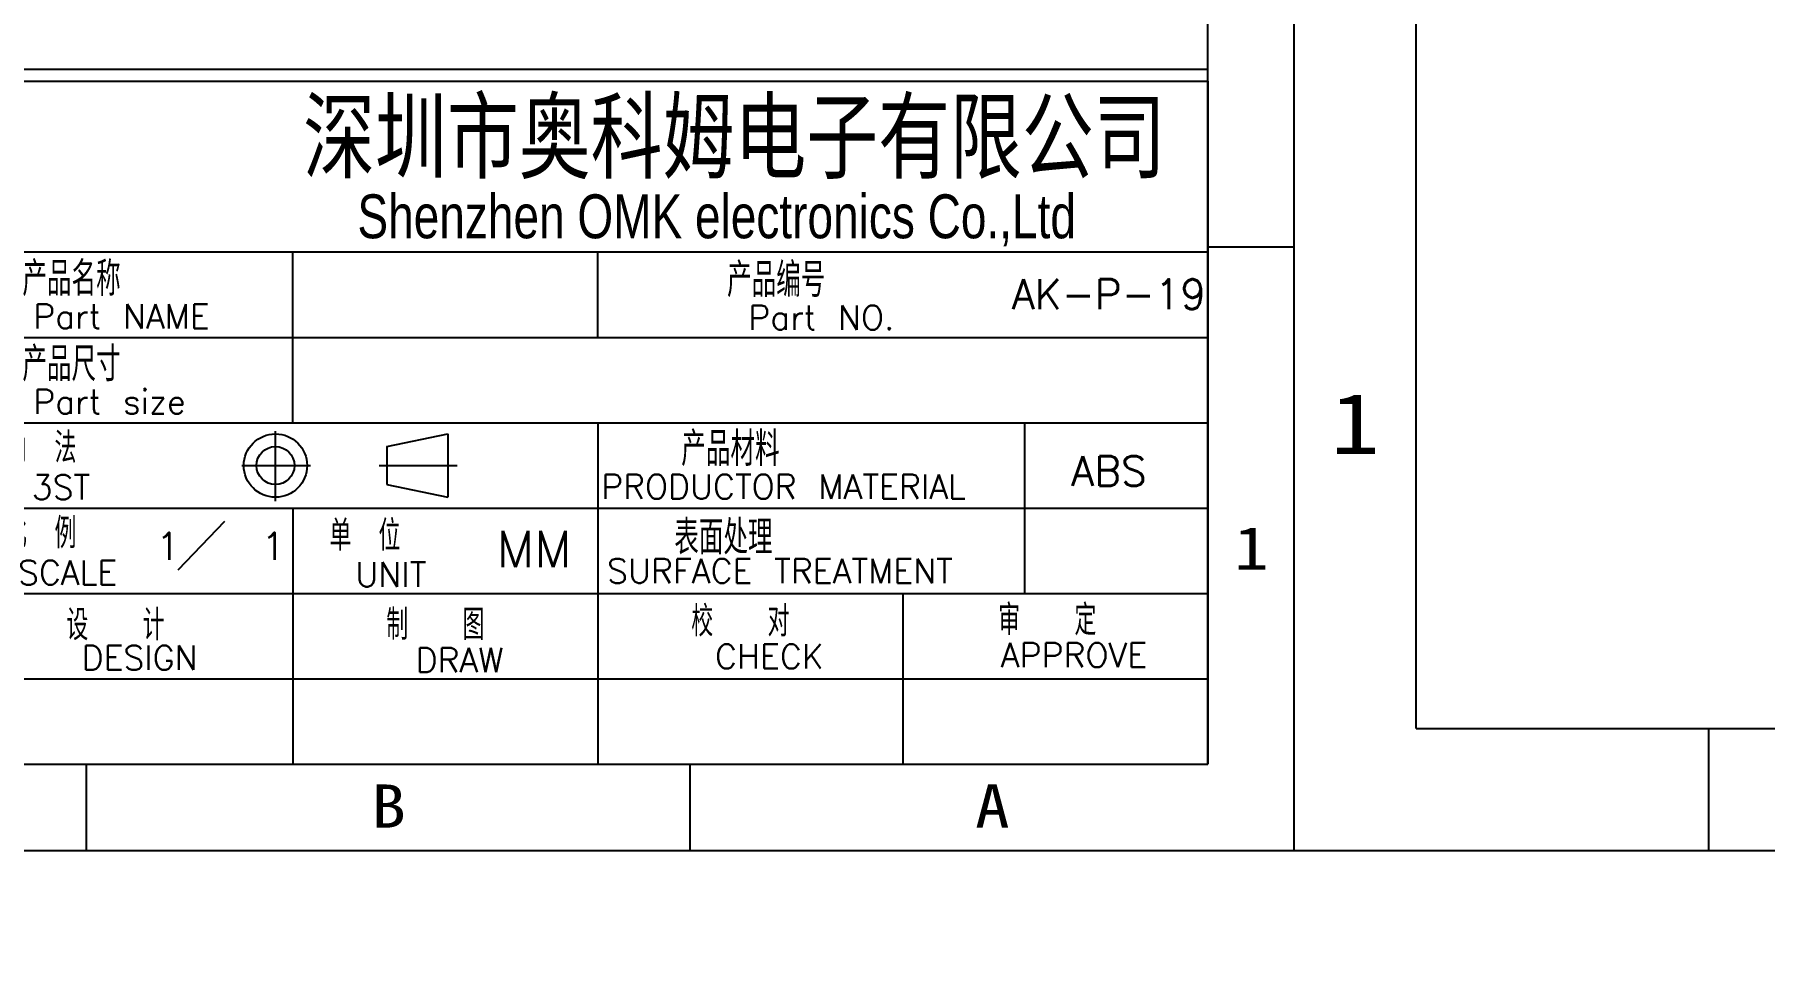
# Model space of a CAD drawing. Header units: millimetres. Extents: x 0 to 1853, y 0 to 821.
# Drawn here: x 1156.1 to 1297.9, y 392.6 to 467.7 of the extents above; entities that cross this region are included whole.
import ezdxf
from ezdxf.enums import TextEntityAlignment as Align
from ezdxf.lldxf.tags import DXFTag

# ---------------------------------------------------------------- set-up
doc = ezdxf.new("R2010")
doc.units = ezdxf.units.MM
doc.header["$MEASUREMENT"] = 0
doc.layers.get('0').update_dxf_attribs({"linetype": 'CONTINUOUS'})
doc.layers.get('Defpoints').update_dxf_attribs({"linetype": 'CONTINUOUS'})
doc.layers.add('CENTER', color=1, linetype='CENTER')
doc.layers.add('text', color=4, linetype='CONTINUOUS')
doc.styles.add('romans', font='romans.shx', dxfattribs={"width": 0.75, "bigfont": 'fangsong.shx'})
doc.styles.get("Standard").update_dxf_attribs({"font": 'txt', "bigfont": 'gbcbig.shx'})
doc.styles.add('TEXTSTYLE_0', font='txt', dxfattribs={"width": 0.8})
doc.styles.add('TXT', font='txt.shx', dxfattribs={"bigfont": 'gbcbig.shx'})
tags = doc.linetypes.add('CENTER', pattern=[2, 1.25, -0.25, 0.25, -0.25]).pattern_tags.tags
tags[10:11] = [DXFTag(74, 4), DXFTag(75, 0), DXFTag(340, '0'), DXFTag(46, 0.0), DXFTag(50, 0.0), DXFTag(44, 0.0), DXFTag(45, 0.0)]
tags[8:9] = [DXFTag(74, 4), DXFTag(75, 0), DXFTag(340, '0'), DXFTag(46, 0.0), DXFTag(50, 0.0), DXFTag(44, 0.0), DXFTag(45, 0.0)]
tags[6:7] = [DXFTag(74, 4), DXFTag(75, 0), DXFTag(340, '0'), DXFTag(46, 0.0), DXFTag(50, 0.0), DXFTag(44, 0.0), DXFTag(45, 0.0)]
tags[4:5] = [DXFTag(74, 4), DXFTag(75, 0), DXFTag(340, '0'), DXFTag(46, 0.0), DXFTag(50, 0.0), DXFTag(44, 0.0), DXFTag(45, 0.0)]
doc.dimstyles.get("Standard").update_dxf_attribs({"dimtxt": 3.5, "dimasz": 2, "dimexe": 0.18, "dimexo": 0.0625, "dimgap": 0.09, "dimtad": 0, "dimzin": 0, "dimdsep": 46, "dimtxsty": 'Standard', "dimblk": 'OPEN30', "dimcen": 0.09, "dimclrd": 3, "dimclre": 3, "dimclrt": 6, "dimadec": 0, "dimazin": 0, "dimtfac": 1, "dimtdec": 4, "dimtofl": 0, "dimtmove": 0, "dimatfit": 3, "dimldrblk": 'OPEN30', "dimfxl": 0, "dimtolj": 1, "dimtzin": 0, "dimlwd": 0, "dimlwe": 0, "dimarcsym": 0})

# ---------------------------------------------------------------- blocks, each defined once
blk = doc.blocks.new('_Open30')
at = {"color": 0, "linetype": 'ByBlock', "lineweight": -2}
for p, q in [((-1, 0.268), (0, 0)), ((0, 0), (-1, -0.268)), ((0, 0), (-1, 0))]:
    blk.add_line(p, q, dxfattribs=at)
blk = doc.blocks.new('*D109')
at = {"color": 3}
for p, q in [((1657.14, 691.76), (1661.99, 689.6)), ((1666.1, 687.68), (1666.1, 687.86)), ((1666.01, 687.77), (1666.19, 687.77))]:
    blk.add_line(p, q, dxfattribs=at)
at = {"layer": 'Defpoints', "color": 0}
for p in [(1663.81, 688.78), (1668.38, 686.75)]:
    blk.add_point(p, dxfattribs=at)
at = {"color": 3, "xscale": 2, "yscale": 2, "zscale": 2, "rotation": 335.9949340820313}
blk.add_blockref('_Open30', (1663.81, 688.78), dxfattribs=at)
at = {"color": 6, "insert": (1654.39, 692.98), "char_height": 3.5, "attachment_point": 5, "rotation": 335.9949}
blk.add_mtext('\\A1;∅5', dxfattribs=at)
blk = doc.blocks.new('44aa')
at = {"color": 7, "linetype": 'Continuous'}
for p, q in [((0, 0), (0, 210.02)), ((-7.07, 7.07), (-7.07, 202.95)), ((-7.07, 49.5), (0, 49.5)), ((-289.93, 7.07), (-7.07, 7.07)), ((-99, 0), (-99, 7.07)), ((-49.5, 0), (-49.5, 7.07)), ((-297, 0), (0, 0))]:
    blk.add_line(p, q, dxfattribs=at)
at = {"color": 2, "style": 'TEXTSTYLE_0'}
for s, width, p, p2 in [('1', 1.029662, (-4.91, 23.01), (-2.09, 23.01)), ('B', 0.858525, (-75.65, 1.86), (-72.82, 1.86)), ('A', 0.858525, (-26.15, 1.86), (-23.32, 1.86))]:
    blk.add_text(s, height=3.54, dxfattribs=dict(at, width=width)).set_placement(p, p2, align=Align.FIT)
blk = doc.blocks.new('SUN_6HWZ35TKUHLG5E9ZFKZ2V2VAJLS')
blk.add_blockref('44aa', (0, 0))
blk = doc.blocks.new('SUN_6HWZ35TKK40GSGJE8VEUYAXIAKM')
at = {"color": 7, "linetype": 'Continuous'}
for p, q in [((-594, 0), (-594, 420)), ((-584, 10), (-584, 410)), ((-584, 10), (-10, 10)), ((-560, 0), (-560, 10)), ((-594, 0), (0, 0))]:
    blk.add_line(p, q, dxfattribs=at)
at = {"color": 2, "style": 'TEXTSTYLE_0', "width": 1.029662}
blk.add_text('1', height=5, dxfattribs=at).set_placement((-590.99, 32.5), (-586.99, 32.5), align=Align.FIT)

msp = doc.modelspace()

# ---------------------------------------------------------------- linework, layer by layer
for p, q in [((1151.281, 464.862), (1252.281, 464.862)), ((1152.281, 463.862), (1252.281, 463.862)), ((1252.281, 463.862), (1252.281, 407.862)), ((1152.281, 449.862), (1252.281, 449.862)), ((1177.281, 435.862), (1177.281, 449.862)), ((1202.281, 442.862), (1202.281, 449.862)), ((1152.281, 442.862), (1252.281, 442.862)), ((1152.281, 435.862), (1252.281, 435.862)), ((1202.281, 435.862), (1202.281, 407.862)), ((1237.281, 421.862), (1237.281, 435.862)), ((1152.281, 428.862), (1252.281, 428.862)), ((1177.281, 428.862), (1177.281, 407.862)), ((1152.281, 421.862), (1252.281, 421.862)), ((1227.281, 421.862), (1227.281, 407.862)), ((1152.281, 414.862), (1252.281, 414.862)), ((1152.281, 407.862), (1252.281, 407.862))]:
    msp.add_line(p, q)
at = {"color": 5}
for p, q in [((1184.978, 433.901), (1189.964, 434.944)), ((1189.964, 434.944), (1189.964, 429.748)), ((1184.978, 433.901), (1184.978, 430.791)), ((1184.978, 430.791), (1189.964, 429.748))]:
    msp.add_line(p, q, dxfattribs=at)
for radius in [2.598, 1.555]:
    msp.add_circle((1175.845, 432.346), radius, dxfattribs=at)
at = {"layer": 'CENTER'}
for p, q in [((1175.845, 429.414), (1175.845, 435.167)), ((1173.087, 432.346), (1178.709, 432.346)), ((1184.333, 432.346), (1190.73, 432.346))]:
    msp.add_line(p, q, dxfattribs=at)
at = {"layer": 'text'}
msp.add_line((1171.68, 427.75), (1167.837, 423.774), dxfattribs=at)

# ---------------------------------------------------------------- block references
for name, p in [('SUN_6HWZ35TKK40GSGJE8VEUYAXIAKM', (1853.352, 400.79)), ('SUN_6HWZ35TKUHLG5E9ZFKZ2V2VAJLS', (1259.352, 400.79))]:
    msp.add_blockref(name, p)

# ---------------------------------------------------------------- texts
at = {"color": 3, "style": 'TXT'}
for s, height, p in [('产品名称', 2.8, (1155.094, 446.269)), ('产品编号', 2.8, (1212.867, 446.174)), ('Part NAME', 2, (1155.988, 443.579)), ('Part NO.', 2, (1214.612, 443.485)), ('产品尺寸', 2.8, (1155.094, 439.269)), ('Part size', 2, (1155.988, 436.579)), ('产品材料', 2.8, (1209.112, 432.315)), ('角 法', 2.5, (1153.702, 432.559)), ('3ST', 2, (1155.863, 429.573)), ('PRODUCTOR MATERIAL', 2, (1202.551, 429.615)), ('比 例', 2.5, (1153.702, 425.559)), ('单 位', 2.5, (1180.262, 425.359)), ('表面处理', 2.8, (1208.538, 425.06)), ('SCALE', 2, (1154.736, 422.573)), ('UNIT', 2, (1182.398, 422.411)), ('SURFACE TREATMENT', 2, (1203.03, 422.703)), ('审  定', 2.5, (1235.087, 418.436)), ('设  计', 2.5, (1158.702, 418.026)), ('制  图', 2.5, (1184.926, 418.052)), ('校  对', 2.5, (1209.934, 418.328)), ('DESIGN', 2, (1159.954, 415.582)), ('DRAW', 2, (1187.334, 415.392)), ('CHECK', 2, (1211.884, 415.694)), ('APPROVE', 2, (1235.31, 415.8))]:
    msp.add_text(s, height=height, dxfattribs=at).set_placement(p)
at = {"color": 6, "style": 'TXT'}
for s, p in [('AK-P-19', (1244.174, 445.182)), ('ABS', (1244.174, 430.687))]:
    msp.add_text(s, height=2.4423, dxfattribs=at).set_placement(p, align=Align.CENTER)
msp.add_text('MM', height=3, dxfattribs=at).set_placement((1193.978, 424.002))
at = {"color": 1, "lineweight": 60, "insert": (1178.113, 462.243), "char_height": 5.76, "width": 133.10416, "attachment_point": 1, "style": 'romans'}
msp.add_mtext('{\\fKaiTi_GB2312|b0|i0|c134|p49;\\C1;深圳市奥科姆电子有限公司}', dxfattribs=at)
at = {"color": 6, "insert": (1182.565, 454.588), "char_height": 3.6, "width": 92.763, "attachment_point": 1, "style": 'romans'}
msp.add_mtext('{\\fArial|b0|i0|c0|p34;\\C6;Shenzhen OMK electronics Co.,Ltd}', dxfattribs=at)
at = {"layer": 'text', "style": 'TXT'}
msp.add_text('1   1', height=2.25, dxfattribs=at).set_placement((1166.068, 424.608))

# ---------------------------------------------------------------- dimensions: what is measured, and where the dimension line sits
dim = msp.add_linear_dim(base=(1663.812273475, 688.782428712), p1=(0, 0), p2=(0, 0), dimstyle='Standard')
dim.commit()
dim.dimension.update_dxf_attribs({"geometry": '*D109', "text_midpoint": (1654.389890783, 692.978541807), "dimtype": 160})

doc.saveas('drawing.dxf')
